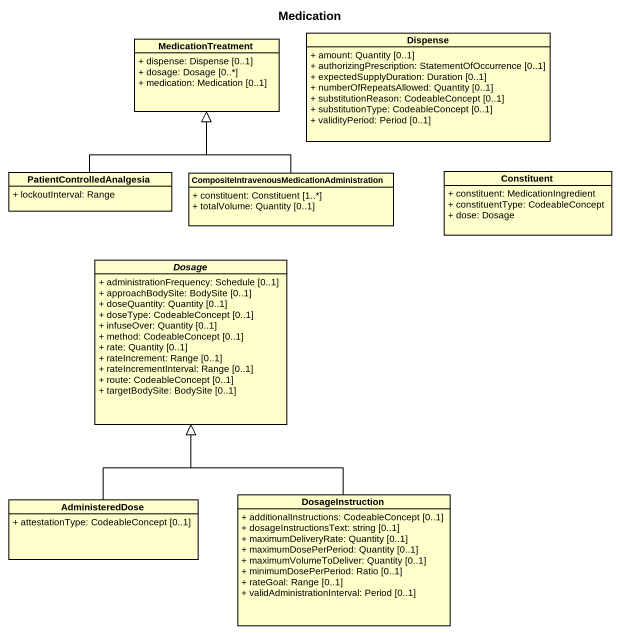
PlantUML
@startuml
title Medication
hide circle
hide empty members
skinparam classAttributeIconSize 0
class MedicationTreatment {
  + dispense: Dispense [0..1]
  + dosage: Dosage [0..*]
  + medication: Medication [0..1]
}
class Dispense {
  + amount: Quantity [0..1]
  + authorizingPrescription: StatementOfOccurrence [0..1]
  + expectedSupplyDuration: Duration [0..1]
  + numberOfRepeatsAllowed: Quantity [0..1]
  + substitutionReason: CodeableConcept [0..1]
  + substitutionType: CodeableConcept [0..1]
  + validityPeriod: Period [0..1]
}
class PatientControlledAnalgesia {
  + lockoutInterval: Range
}
class "CompositeIntravenousMedicationAdministration" as CompositeIntravenousMedicati {
  + constituent: Constituent [1..*]
  + totalVolume: Quantity [0..1]
}
class Constituent {
  + constituent: MedicationIngredient
  + constituentType: CodeableConcept
  + dose: Dosage
}
abstract class Dosage {
  + administrationFrequency: Schedule [0..1]
  + approachBodySite: BodySite [0..1]
  + doseQuantity: Quantity [0..1]
  + doseType: CodeableConcept [0..1]
  + infuseOver: Quantity [0..1]
  + method: CodeableConcept [0..1]
  + rate: Quantity [0..1]
  + rateIncrement: Range [0..1]
  + rateIncrementInterval: Range [0..1]
  + route: CodeableConcept [0..1]
  + targetBodySite: BodySite [0..1]
}
class AdministeredDose {
  + attestationType: CodeableConcept [0..1]
}
class DosageInstruction {
  + additionalInstructions: CodeableConcept [0..1]
  + dosageInstructionsText: string [0..1]
  + maximumDeliveryRate: Quantity [0..1]
  + maximumDosePerPeriod: Quantity [0..1]
  + maximumVolumeToDeliver: Quantity [0..1]
  + minimumDosePerPeriod: Ratio [0..1]
  + rateGoal: Range [0..1]
  + validAdministrationInterval: Period [0..1]
}
PatientControlledAnalgesia -up-|> MedicationTreatment
CompositeIntravenousMedicati -up-|> MedicationTreatment
AdministeredDose -up-|> Dosage
DosageInstruction -up-|> Dosage
@enduml
